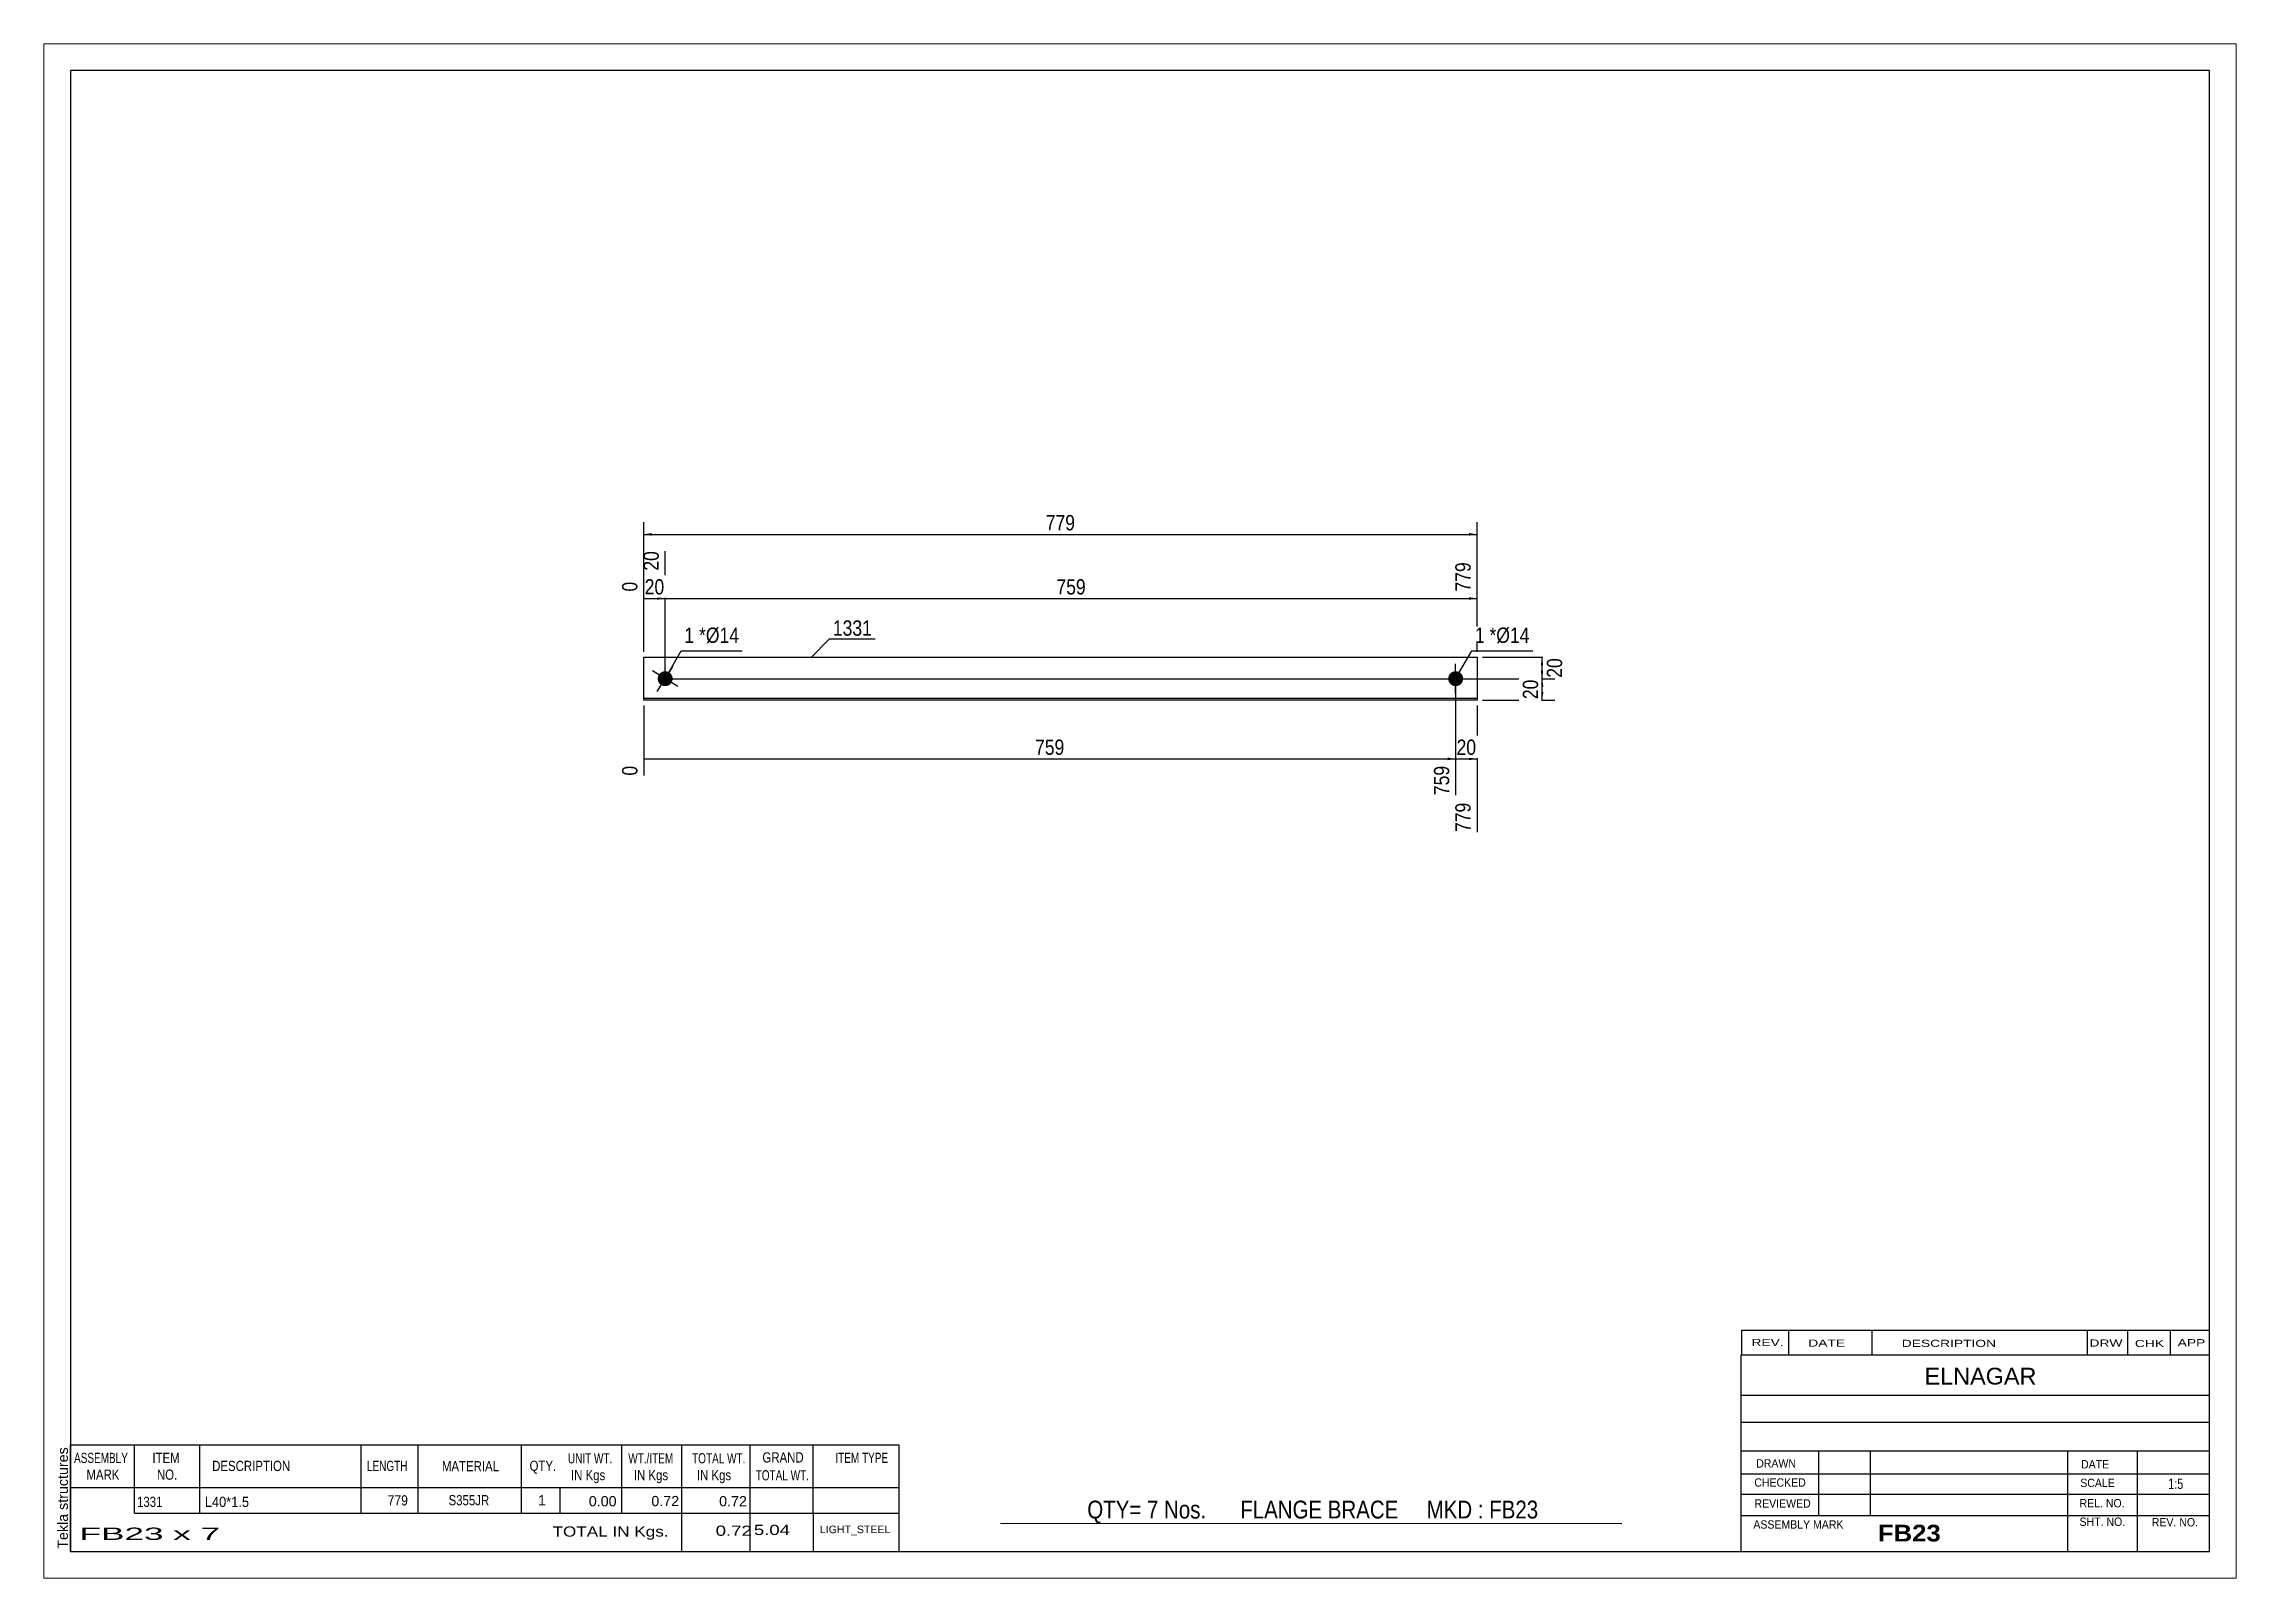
# Paper-space layout 'Layout1' of a CAD drawing. Header units: millimetres. Extents: x 0 to 410, y 0 to 287.
# The model-space entities are those that its viewports show. They can reach past a viewport. Long polylines and large blocks are cut down to what shows.
import ezdxf

# ---------------------------------------------------------------- set-up
doc = ezdxf.new("R2010")
doc.units = ezdxf.units.MM
doc.layers.add('Viewport layer', color=7, linetype='Continuous', plot=False)
doc.styles.add('Arial', font='ARIAL.TTF', dxfattribs={"height": 0.2})
doc.styles.add('Arial Bold', font='ARIALBD.TTF', dxfattribs={"height": 0.2})
doc.styles.add('Arial Narrow', font='ARIALN.TTF', dxfattribs={"height": 0.2})

# ---------------------------------------------------------------- blocks, each defined once
blk = doc.blocks.new('Unknown-627372235-1425')
at = {"color": 5, "linetype": 'Continuous'}
for p, q in [((405, 282), (5, 282)), ((5, 282), (5, 5)), ((405, 5), (405, 282)), ((5, 5), (405, 5))]:
    blk.add_line(p, q, dxfattribs=at)
at = {"color": 174, "linetype": 'Continuous', "style": 'Arial'}
blk.add_text('Tekla structures', height=1.9102, rotation=90, dxfattribs=at).set_placement((4.5, 5.5))
blk = doc.blocks.new('Part-627372235-1227 - 1212')
at = {"color": 2, "linetype": 'Continuous'}
for p, q in [((112.2, 164.25), (112.2, 172.25)), ((112.2, 172.25), (268.03, 172.25)), ((268.03, 172.25), (268.03, 164.25)), ((268.03, 164.55), (112.2, 164.55)), ((268.03, 164.25), (112.2, 164.25))]:
    blk.add_line(p, q, dxfattribs=at)
blk = doc.blocks.new('Bolt-627372235-1228 - 1212')
at = {"linetype": 'Continuous'}
blk.add_hatch(color=3, dxfattribs=at).paths.add_polyline_path([(115.01, 168.99, -1), (117.39, 167.51, -1)])
at = {"color": 3, "linetype": 'Continuous'}
for p, q in [((118.57, 166.76), (113.83, 169.74)), ((114.71, 165.88), (117.69, 170.62))]:
    blk.add_line(p, q, dxfattribs=at)
blk = doc.blocks.new('Bolt-627372235-1229 - 1212')
at = {"linetype": 'Continuous'}
blk.add_hatch(color=3, dxfattribs=at).paths.add_polyline_path([(264.03, 169.65, -1), (264.03, 166.85, -1)])
at = {"color": 3, "linetype": 'Continuous'}
for p, q in [((261.23, 168.25), (266.83, 168.25)), ((264.03, 165.45), (264.03, 171.05))]:
    blk.add_line(p, q, dxfattribs=at)
blk = doc.blocks.new('StraightDimension-627372235-1236 - 1212')
at = {"linetype": 'Continuous'}
blk.add_hatch(color=7, dxfattribs=at).paths.add_polyline_path([(266.53, 183.5), (268.03, 183.25), (266.53, 183)])
at = {"color": 7, "linetype": 'Continuous'}
for p, q in [((116.2, 169.25), (116.2, 192.11)), ((268.03, 173.25), (268.03, 190.03)), ((116.2, 183.25), (268.03, 183.25))]:
    blk.add_line(p, q, dxfattribs=at)
at = {"color": 0, "linetype": 'Continuous'}
blk.add_wipeout([(267.43, 190.63), (263.23, 190.63), (263.23, 183.95), (267.43, 183.95)], dxfattribs=at)
at = {"color": 0}
blk.add_wipeout([(195.46, 183.4), (195.46, 187.6), (188.77, 187.6), (188.77, 183.4)], dxfattribs=at)
at = {"color": 3, "linetype": 'Continuous', "style": 'Arial Narrow'}
blk.add_text('779', height=2.863, rotation=90.0002, dxfattribs=at).set_placement((266.83, 184.55))
at = {"color": 3, "style": 'Arial Narrow'}
blk.add_text('759', height=2.863, dxfattribs=at).set_placement((189.37, 184))
blk = doc.blocks.new('StraightDimension-627372235-1237 - 1212')
at = {"linetype": 'Continuous'}
blk.add_hatch(color=7, dxfattribs=at).paths.add_polyline_path([(114.7, 183.5), (116.2, 183.25), (114.7, 183)])
at = {"color": 7, "linetype": 'Continuous'}
for p, q in [((116.2, 169.25), (116.2, 192.11)), ((112.2, 173.25), (112.2, 186.38)), ((112.2, 183.25), (116.2, 183.25))]:
    blk.add_line(p, q, dxfattribs=at)
at = {"color": 0}
blk.add_wipeout([(116.63, 183.4), (116.63, 187.6), (111.77, 187.6), (111.77, 183.4)], dxfattribs=at)
at = {"color": 0, "linetype": 'Continuous'}
blk.add_wipeout([(115.6, 192.71), (111.4, 192.71), (111.4, 187.85), (115.6, 187.85)], dxfattribs=at)
blk.add_wipeout([(111.6, 186.98), (107.4, 186.98), (107.4, 183.95), (111.6, 183.95)], dxfattribs=at)
at = {"color": 3, "linetype": 'Continuous', "style": 'Arial Narrow'}
for s, height, p in [('20', 2.863, (115, 188.45)), ('0', 2.86, (111, 184.55))]:
    blk.add_text(s, height=height, rotation=90.0002, dxfattribs=at).set_placement(p)
at = {"color": 3, "style": 'Arial Narrow'}
blk.add_text('20', height=2.863, dxfattribs=at).set_placement((112.37, 184))
blk = doc.blocks.new('StraightDimension-627372235-1245 - 1212')
at = {"linetype": 'Continuous'}
blk.add_hatch(color=7, dxfattribs=at).paths.add_polyline_path([(266.53, 153.5), (268.03, 153.25), (266.53, 153)])
at = {"color": 7, "linetype": 'Continuous'}
for p, q in [((264.03, 167.25), (264.03, 146.47)), ((268.03, 163.25), (268.03, 139.57)), ((264.03, 153.25), (268.03, 153.25))]:
    blk.add_line(p, q, dxfattribs=at)
at = {"color": 0}
blk.add_wipeout([(268.46, 153.4), (268.46, 157.6), (263.6, 157.6), (263.6, 153.4)], dxfattribs=at)
at = {"color": 0, "linetype": 'Continuous'}
blk.add_wipeout([(267.43, 145.65), (263.23, 145.65), (263.23, 138.97), (267.43, 138.97)], dxfattribs=at)
at = {"color": 3, "style": 'Arial Narrow'}
blk.add_text('20', height=2.863, dxfattribs=at).set_placement((264.2, 154))
at = {"color": 3, "linetype": 'Continuous', "style": 'Arial Narrow'}
blk.add_text('779', height=2.863, rotation=90.0002, dxfattribs=at).set_placement((266.83, 139.57))
blk = doc.blocks.new('StraightDimension-627372235-1246 - 1212')
at = {"linetype": 'Continuous'}
blk.add_hatch(color=7, dxfattribs=at).paths.add_polyline_path([(262.53, 153.5), (264.03, 153.25), (262.53, 153)])
at = {"color": 7, "linetype": 'Continuous'}
for p, q in [((264.03, 167.25), (264.03, 146.47)), ((112.2, 163.25), (112.2, 150.12)), ((112.2, 153.25), (264.03, 153.25))]:
    blk.add_line(p, q, dxfattribs=at)
at = {"color": 0}
blk.add_wipeout([(191.46, 153.4), (191.46, 157.6), (184.77, 157.6), (184.77, 153.4)], dxfattribs=at)
at = {"color": 0, "linetype": 'Continuous'}
for points in [[(111.6, 152.55), (107.4, 152.55), (107.4, 149.52), (111.6, 149.52)], [(263.43, 152.55), (259.23, 152.55), (259.23, 145.87), (263.43, 145.87)]]:
    blk.add_wipeout(points, dxfattribs=at)
at = {"color": 3, "style": 'Arial Narrow'}
blk.add_text('759', height=2.863, dxfattribs=at).set_placement((185.37, 154))
at = {"color": 3, "linetype": 'Continuous', "style": 'Arial Narrow'}
for s, height, p in [('0', 2.86, (111, 150.12)), ('759', 2.863, (262.83, 146.47))]:
    blk.add_text(s, height=height, rotation=90.0002, dxfattribs=at).set_placement(p)
blk = doc.blocks.new('StraightDimension-627372235-1255 - 1212')
at = {"linetype": 'Continuous'}
for points in [[(113.7, 195), (112.2, 195.25), (113.7, 195.5)], [(266.53, 195.5), (268.03, 195.25), (266.53, 195)]]:
    blk.add_hatch(color=7, dxfattribs=at).paths.add_polyline_path(points)
at = {"color": 7, "linetype": 'Continuous'}
for p, q in [((112.2, 173.25), (112.2, 197.5)), ((268.03, 173.25), (268.03, 197.5)), ((112.2, 195.25), (268.03, 195.25))]:
    blk.add_line(p, q, dxfattribs=at)
at = {"color": 0}
blk.add_wipeout([(193.46, 195.4), (193.46, 199.6), (186.77, 199.6), (186.77, 195.4)], dxfattribs=at)
at = {"color": 3, "style": 'Arial Narrow'}
blk.add_text('779', height=2.863, dxfattribs=at).set_placement((187.37, 196))
blk = doc.blocks.new('StraightDimension-627372235-1259 - 1212')
at = {"linetype": 'Continuous'}
for points in [[(279.95, 170.75), (280.2, 172.25), (280.45, 170.75)], [(280.45, 169.75), (280.2, 168.25), (279.95, 169.75)]]:
    blk.add_hatch(color=7, dxfattribs=at).paths.add_polyline_path(points)
at = {"color": 7, "linetype": 'Continuous'}
for p, q in [((269.03, 172.25), (282.45, 172.25)), ((280.2, 168.25), (280.2, 172.25)), ((117.2, 168.25), (282.45, 168.25))]:
    blk.add_line(p, q, dxfattribs=at)
at = {"color": 0}
blk.add_wipeout([(284.55, 172.68), (280.35, 172.68), (280.35, 167.82), (284.55, 167.82)], dxfattribs=at)
at = {"color": 3, "style": 'Arial Narrow'}
blk.add_text('20', height=2.863, rotation=90.0002, dxfattribs=at).set_placement((283.95, 168.42))
blk = doc.blocks.new('StraightDimension-627372235-1260 - 1212')
at = {"linetype": 'Continuous'}
for points in [[(279.95, 166.75), (280.2, 168.25), (280.45, 166.75)], [(280.45, 165.75), (280.2, 164.25), (279.95, 165.75)]]:
    blk.add_hatch(color=7, dxfattribs=at).paths.add_polyline_path(points)
at = {"color": 7, "linetype": 'Continuous'}
for p, q in [((117.2, 168.25), (282.6, 168.25)), ((280.2, 164.25), (280.2, 168.25)), ((269.03, 164.25), (282.6, 164.25))]:
    blk.add_line(p, q, dxfattribs=at)
at = {"color": 0}
blk.add_wipeout([(280.05, 168.68), (275.85, 168.68), (275.85, 163.82), (280.05, 163.82)], dxfattribs=at)
at = {"color": 3, "style": 'Arial Narrow'}
blk.add_text('20', height=2.863, rotation=90.0002, dxfattribs=at).set_placement((279.45, 164.42))
blk = doc.blocks.new('CBS_CALLOFF-627372235-1449')
at = {"color": 7, "linetype": 'Continuous'}
blk.add_line((178.88, 10.27), (295.11, 10.25), dxfattribs=at)
at = {"color": 3, "linetype": 'Continuous', "style": 'Arial Narrow'}
blk.add_text('QTY= 7 Nos.      FLANGE BRACE     MKD : FB23', height=3.3405, dxfattribs=at).set_placement((195.14, 11.16))
blk = doc.blocks.new('CBS_BOM-627372235-1448')
at = {"color": 7, "linetype": 'Continuous'}
for p, q in [((4.97, 16.97), (4.97, 24.97)), ((4.97, 24.97), (159.89, 24.97)), ((16.97, 16.97), (16.97, 24.97)), ((29.16, 16.97), (29.16, 24.97)), ((59.32, 16.97), (59.32, 24.97)), ((70, 16.97), (70, 24.97)), ((89.32, 16.97), (89.32, 24.97)), ((108.12, 16.97), (108.12, 24.97)), ((119.33, 16.97), (119.33, 24.97)), ((132.12, 16.97), (132.12, 24.97)), ((143.87, 16.97), (143.87, 24.97)), ((159.89, 24.96), (159.89, 16.98)), ((4.97, 16.97), (159.89, 16.97)), ((4.97, 12.17), (4.97, 16.97)), ((16.97, 12.17), (16.97, 16.97)), ((29.16, 12.17), (29.16, 16.97)), ((59.32, 12.17), (59.32, 16.97)), ((70, 12.17), (70, 16.97)), ((89.32, 12.17), (89.32, 16.97)), ((96.58, 12.17), (96.58, 16.97)), ((108.12, 12.17), (108.12, 16.97)), ((119.33, 12.17), (119.33, 16.97)), ((132.12, 12.17), (132.12, 16.97)), ((143.89, 12.17), (143.89, 16.97)), ((159.89, 16.97), (159.89, 12.17)), ((4.97, 4.97), (4.97, 12.15)), ((16.97, 12.17), (159.89, 12.17)), ((119.33, 4.97), (119.33, 12.15)), ((132.12, 4.97), (132.12, 12.15)), ((143.93, 4.97), (143.93, 12.15)), ((159.89, 12.17), (159.89, 4.97)), ((4.97, 4.97), (159.89, 4.97))]:
    blk.add_line(p, q, dxfattribs=at)
at = {"color": 3, "linetype": 'Continuous', "style": 'Arial'}
for s, height, width, p in [('ASSEMBLY', 1.91, 0.7, (5.65, 21.54)), ('ITEM', 1.91, 0.8, (20.3, 21.54)), ('DESCRIPTION', 1.9102, 0.8, (31.48, 20.04)), ('LENGTH', 1.91, 0.7, (60.43, 20.04)), ('MATERIAL', 1.91, 0.8, (74.45, 19.99)), ('QTY.', 1.91, 0.8, (90.84, 20.07)), ('UNIT WT.', 1.91, 0.7, (98.01, 21.47)), ('WT./ITEM', 1.91, 0.7, (109.3, 21.47)), ('TOTAL WT.', 1.91, 0.7, (121.24, 21.47)), ('GRAND', 1.91, 0.8, (134.39, 21.63)), ('ITEM TYPE', 1.91, 0.7, (148.03, 21.55)), ('MARK', 1.91, 0.8, (7.97, 18.41)), ('NO.', 1.91, 0.8, (21.15, 18.41)), ('IN Kgs', 1.91, 0.8, (98.59, 18.33)), ('IN Kgs', 1.91, 0.8, (110.34, 18.33)), ('IN Kgs', 1.91, 0.8, (122.13, 18.33)), ('TOTAL WT.', 1.91, 0.7, (133.13, 18.29))]:
    blk.add_text(s, height=height, dxfattribs=dict(at, width=width)).set_placement(p)
at = {"color": 7, "linetype": 'Continuous', "style": 'Arial'}
for s, width, p in [('1331', 0.8, (17.43, 13.32)), ('L40*1.5', 0.9, (30.1, 13.32)), ('779', 0.85, (64.3, 13.6)), ('S355JR', 0.8, (75.69, 13.63))]:
    blk.add_text(s, height=1.91, dxfattribs=dict(at, width=width)).set_placement(p)
for s, p in [('1', (92.41, 13.63)), ('0.00', (101.92, 13.44)), ('0.72', (113.62, 13.47)), ('0.72', (126.29, 13.44))]:
    blk.add_text(s, height=1.91, dxfattribs=at).set_placement(p)
at = {"color": 6, "linetype": 'Continuous', "style": 'Arial'}
for s, height, width, p in [('FB23 x 7', 2.292, 2.05, (6.69, 7.16)), ('TOTAL IN Kgs.', 1.9102, 1.2, (95.13, 7.77)), ('0.72', 1.91, 1.3, (125.65, 7.92)), ('5.04', 1.91, 1.3, (132.79, 8.08))]:
    blk.add_text(s, height=height, dxfattribs=dict(at, width=width)).set_placement(p)
blk.add_text('LIGHT_STEEL', height=1.4135, dxfattribs=at).set_placement((145.14, 8.42))
blk = doc.blocks.new('CBS_NAME_BLOG-627372235-1450')
at = {"color": 7, "linetype": 'Continuous'}
for p, q in [((317.41, 41.75), (404.93, 41.75)), ((317.41, 5.04), (317.41, 41.75)), ((317.41, 34.21), (404.93, 34.21)), ((317.48, 29.16), (405, 29.16)), ((317.41, 23.79), (404.93, 23.79)), ((331.93, 11.68), (331.93, 23.78)), ((341.62, 11.71), (341.62, 23.78)), ((378.53, 5.04), (378.53, 23.77)), ((391.58, 5.04), (391.58, 23.78)), ((317.42, 19.49), (405, 19.51)), ((317.41, 15.74), (404.93, 15.74)), ((317.41, 11.7), (404.93, 11.7)), ((317.41, 5), (405, 5))]:
    blk.add_line(p, q, dxfattribs=at)
at = {"color": 3, "linetype": 'Continuous', "style": 'Arial'}
blk.add_text('ELNAGAR', height=3.133, dxfattribs=at).set_placement((351.73, 36.22))
at = {"color": 3, "linetype": 'Continuous'}
for s, height, style, width, p in [('DRAWN', 1.566, 'Arial', 0.9, (320.24, 20.68)), ('DATE', 1.566, 'Arial', 0.9, (381, 20.52)), ('CHECKED', 1.566, 'Arial', 0.9, (319.89, 17.11)), ('SCALE', 1.566, 'Arial', 0.9, (380.85, 17.04)), ('1:5', 1.957, 'Arial Narrow', 0.9, (397.3, 16.68)), ('REVIEWED', 1.566, 'Arial', 0.9, (319.93, 13.19)), ('REL. NO.', 1.566, 'Arial', 0.9, (380.71, 13.24)), ('ASSEMBLY MARK', 1.5663, 'Arial', 0.9, (319.71, 9.26)), ('FB23', 3.131, 'Arial Bold', 1.1, (342.99, 6.86)), ('SHT. NO.', 1.566, 'Arial', 0.9, (380.71, 9.77)), ('REV. NO.', 1.566, 'Arial', 0.9, (394.23, 9.68))]:
    blk.add_text(s, height=height, dxfattribs=dict(at, style=style, width=width)).set_placement(p)
blk = doc.blocks.new('CBS_REVISION-627372235-1451')
at = {"color": 7, "linetype": 'Continuous'}
for p, q in [((317.49, 46.38), (404.99, 46.38)), ((317.49, 46.38), (317.49, 41.75)), ((326.29, 46.38), (326.29, 41.75)), ((341.88, 46.38), (341.88, 41.81)), ((382.14, 46.38), (382.14, 41.75)), ((389.68, 46.38), (389.68, 41.75)), ((397.63, 46.38), (397.63, 41.75)), ((317.49, 41.75), (404.99, 41.75))]:
    blk.add_line(p, q, dxfattribs=at)
at = {"color": 7, "style": 'Arial Narrow', "width": 1.7}
for s, height, p in [('REV.', 1.326, (319.35, 43.43)), ('DATE', 1.326, (329.98, 43.31)), ('DESCRIPTION', 1.3257, (347.46, 43.26)), ('DRW', 1.326, (382.57, 43.32)), ('CHK', 1.326, (391.06, 43.23)), ('APP', 1.326, (399.06, 43.38))]:
    blk.add_text(s, height=height, dxfattribs=at).set_placement(p)
blk = doc.blocks.new('Mark-627372235-1268 - 1212')
at = {"color": 0}
blk.add_wipeout([(154.87, 176.29), (154.87, 179.29), (147.56, 179.29), (147.56, 176.29)], dxfattribs=at)
blk.add_wipeout([(154.87, 176.29), (154.87, 179.29), (147.56, 179.29), (147.56, 176.29)], dxfattribs=at)
at = {"color": 7, "linetype": 'Continuous'}
for p, q in [((143.42, 172.15), (146.96, 175.69)), ((146.96, 175.69), (155.47, 175.69))]:
    blk.add_line(p, q, dxfattribs=at)
at = {"color": 3, "style": 'Arial Narrow'}
blk.add_text('1331', height=2.863, dxfattribs=at).set_placement((147.56, 176.29))
blk = doc.blocks.new('Mark-627372235-1271 - 1212')
at = {"color": 0}
blk.add_wipeout([(121.63, 174.95), (121.63, 177.95), (119.8, 177.95), (119.8, 174.95)], dxfattribs=at)
blk.add_wipeout([(121.63, 174.95), (121.63, 177.95), (119.8, 177.95), (119.8, 174.95)], dxfattribs=at)
at = {"color": 7, "linetype": 'Continuous'}
blk.add_line((116.2, 168.25), (119.2, 173.45), dxfattribs=at)
at = {"color": 0}
blk.add_wipeout([(123.81, 174.95), (123.81, 177.95), (122.53, 177.95), (122.53, 174.95)], dxfattribs=at)
blk.add_wipeout([(123.81, 174.95), (123.81, 177.95), (122.53, 177.95), (122.53, 174.95)], dxfattribs=at)
at = {"color": 3, "style": 'Arial Narrow'}
blk.add_text('1', height=2.86, dxfattribs=at).set_placement((119.8, 174.95))
at = {"color": 0}
blk.add_wipeout([(130.02, 174.95), (130.02, 177.95), (123.81, 177.95), (123.81, 174.95)], dxfattribs=at)
blk.add_wipeout([(130.02, 174.95), (130.02, 177.95), (123.81, 177.95), (123.81, 174.95)], dxfattribs=at)
at = {"color": 7, "linetype": 'Continuous'}
blk.add_line((119.2, 173.45), (130.62, 173.45), dxfattribs=at)
at = {"color": 3, "style": 'Arial Narrow'}
for s, height, p in [('*', 2.86, (122.53, 174.95)), ('Ø14', 2.863, (123.81, 174.95))]:
    blk.add_text(s, height=height, dxfattribs=at).set_placement(p)
blk = doc.blocks.new('Mark-627372235-1272 - 1212')
at = {"color": 0}
blk.add_wipeout([(269.46, 174.95), (269.46, 177.95), (267.63, 177.95), (267.63, 174.95)], dxfattribs=at)
blk.add_wipeout([(269.46, 174.95), (269.46, 177.95), (267.63, 177.95), (267.63, 174.95)], dxfattribs=at)
at = {"color": 7, "linetype": 'Continuous'}
blk.add_line((264.03, 168.25), (267.03, 173.45), dxfattribs=at)
at = {"color": 0}
blk.add_wipeout([(271.63, 174.95), (271.63, 177.95), (270.36, 177.95), (270.36, 174.95)], dxfattribs=at)
blk.add_wipeout([(271.63, 174.95), (271.63, 177.95), (270.36, 177.95), (270.36, 174.95)], dxfattribs=at)
at = {"color": 3, "style": 'Arial Narrow'}
blk.add_text('1', height=2.86, dxfattribs=at).set_placement((267.63, 174.95))
at = {"color": 0}
blk.add_wipeout([(277.85, 174.95), (277.85, 177.95), (271.63, 177.95), (271.63, 174.95)], dxfattribs=at)
blk.add_wipeout([(277.85, 174.95), (277.85, 177.95), (271.63, 177.95), (271.63, 174.95)], dxfattribs=at)
at = {"color": 7, "linetype": 'Continuous'}
blk.add_line((267.03, 173.45), (278.45, 173.45), dxfattribs=at)
at = {"color": 3, "style": 'Arial Narrow'}
for s, height, p in [('*', 2.86, (270.36, 174.95)), ('Ø14', 2.863, (271.63, 174.95))]:
    blk.add_text(s, height=height, dxfattribs=at).set_placement(p)

msp = doc.modelspace()

# ---------------------------------------------------------------- block references
for name in ['Unknown-627372235-1425', 'Part-627372235-1227 - 1212', 'Bolt-627372235-1228 - 1212', 'Bolt-627372235-1229 - 1212', 'CBS_REVISION-627372235-1451', 'CBS_NAME_BLOG-627372235-1450', 'CBS_BOM-627372235-1448', 'CBS_CALLOFF-627372235-1449']:
    msp.add_blockref(name, (0, 0))

# ---------------------------------------------------------------- next in the draw order: block references
msp.add_blockref('StraightDimension-627372235-1236 - 1212', (0, 0))

# ---------------------------------------------------------------- next in the draw order: block references
for name in ['StraightDimension-627372235-1237 - 1212', 'StraightDimension-627372235-1245 - 1212']:
    msp.add_blockref(name, (0, 0))

# ---------------------------------------------------------------- next in the draw order: block references
for name in ['StraightDimension-627372235-1255 - 1212', 'StraightDimension-627372235-1246 - 1212']:
    msp.add_blockref(name, (0, 0))

# ---------------------------------------------------------------- next in the draw order: block references
msp.add_blockref('StraightDimension-627372235-1259 - 1212', (0, 0))

# ---------------------------------------------------------------- next in the draw order: block references
for name in ['Mark-627372235-1268 - 1212', 'StraightDimension-627372235-1260 - 1212']:
    msp.add_blockref(name, (0, 0))

# ---------------------------------------------------------------- next in the draw order: block references
for name in ['Mark-627372235-1271 - 1212', 'Mark-627372235-1272 - 1212']:
    msp.add_blockref(name, (0, 0))

psp = doc.layouts.get("Layout1")

# ---------------------------------------------------------------- viewports
at = {"layer": 'Viewport layer', "view_target_point": (205, 143.5)}
psp.add_viewport(center=(205, 143.5), size=(410, 287), view_center_point=(0, 0), view_height=287, dxfattribs=at)

doc.saveas('drawing.dxf')
